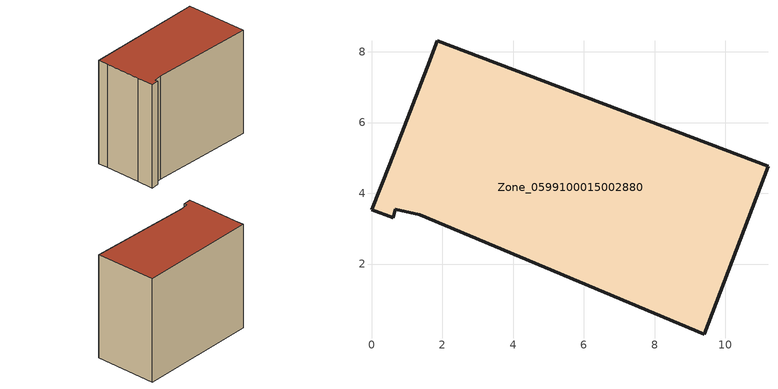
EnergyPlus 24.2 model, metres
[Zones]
Zone_0599100015002880
 floor ground (C_G): 0.52,4.82 1.58,7.56 1.86,8.31 11.21,4.77 9.4,0.01 1.36,3.4 0.67,3.55 0.61,3.31 0,3.54 z0.88
 wall outside (C_F): 1.58,7.56 0.52,4.82 0,3.54 0.61,3.31 0.67,3.55 1.36,3.4 9.4,0.01 11.21,4.77 1.86,8.31 1.58,7.56 z0.88:9.56
 roof outside (C_R): 0.67,3.55 1.36,3.4 9.4,0.01 11.21,4.77 1.86,8.31 1.58,7.56 0.52,4.82 0,3.54 0.61,3.31 z9.56
[BUILDING]
Pand.0599100015002880: North Axis=0; Terrain=City; Loads Convergence Tolerance Value=0.04; Temperature Convergence Tolerance Value=0.4; Solar Distribution=FullExterior; Maximum Number of Warmup Days=25; Minimum Number of Warmup Days=1
[Site:Location]
Rotterdam.The.Hague.AP_ZH_NLD Design_Conditions: Latitude=51.96; Longitude=4.45; Time Zone=1; Elevation=-4.5
[SITE:GROUNDTEMPERATURE:BUILDINGSURFACE]
18, 18, 18, 18, 18, 18, 18, 18, 18, 18, 18, 18
[MATERIAL] Thermal Absorptance=0.9; Solar Absorptance=0.7; Visible Absorptance=0.7
Name | Roughness | Thickness | Conductivity | Density | Specific Heat
G.TC.1965-1974 | MediumSmooth | 0.15 | 0.882353 | 540 | 1210
F.TC.1965-1974 | Rough | 0.3 | 0.697674 | 1920 | 840
R.TC.1965-1974 | MediumRough | 0.2 | 0.232558 | 1500 | 1000
[CONSTRUCTION]
C_G: G.TC.1965-1974
C_F: F.TC.1965-1974
C_R: R.TC.1965-1974
[ZONE]
Zone_0599100015002880: Type=1; Multiplier=1; Ceiling Height=Autocalculate; Volume=Autocalculate; Floor Area=autocalculate; Part of Total Floor Area=Yes
[ZONEINFILTRATION:DESIGNFLOWRATE]
Infil_Zone_0599100015002880: Zone or ZoneList or Space or SpaceList=Zone_0599100015002880; Schedule=AlwaysOn; Design Flow Rate Calculation Method=Flow/Area; Flow Rate per Floor Area=0.003; Constant Term Coefficient=1; Temperature Term Coefficient=0; Velocity Term Coefficient=0; Velocity Squared Term Coefficient=0
[HVACTEMPLATE:ZONE:IDEALLOADSAIRSYSTEM]
Zone_0599100015002880: Maximum Heating Supply Air Temperature=50; Minimum Cooling Supply Air Temperature=13; Maximum Heating Supply Air Humidity Ratio=0.0156; Minimum Cooling Supply Air Humidity Ratio=0.0077; Heating Limit=NoLimit; Cooling Limit=NoLimit; Dehumidification Control Type=ConstantSensibleHeatRatio; Cooling Sensible Heat Ratio=0.7; Dehumidification Setpoint=60; Humidification Control Type=None; Humidification Setpoint=30; Outdoor Air Method=None; Outdoor Air Flow Rate per Person=0.00944; Outdoor Air Flow Rate per Zone Floor Area=0; Outdoor Air Flow Rate per Zone=0; Demand Controlled Ventilation Type=None; Outdoor Air Economizer Type=NoEconomizer; Heat Recovery Type=None; Sensible Heat Recovery Effectiveness=0.7; Latent Heat Recovery Effectiveness=0.65
[ZONECONTROL:THERMOSTAT]
ThermostatControl_Zone_0599100015002880: Zone or ZoneList=Zone_0599100015002880; Control Type Schedule=DualSetpointControlType; Control 1=Thermostat_Zone_0599100015002880; Temperature Difference Between Cutout And Setpoint=0
[THERMOSTATSETPOINT:DUALSETPOINT]
Thermostat_Zone_0599100015002880: Heating Setpoint Temperature Schedule=HeatingSetpoint_Zone_0599100015002880; Cooling Setpoint Temperature Schedule=CoolingSetpoint_Zone_0599100015002880
[SCHEDULE:COMPACT]
HeatingSetpoint_Zone_0599100015002880: Through: 12/31, For: AllDays, Until: 24:00, 21
CoolingSetpoint_Zone_0599100015002880: Through: 12/31, For: AllDays, Until: 24:00, 24
DualSetpointControlType: Through: 12/31, For: AllDays, Until: 24:00, 4
AlwaysOn: Through: 12/31, For: AllDays, Until: 24:00, 1
